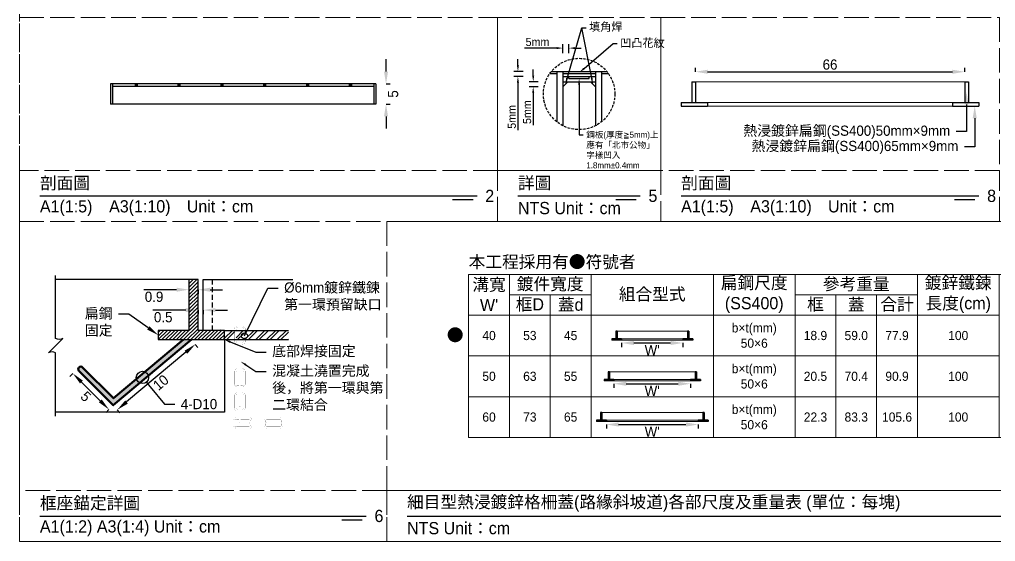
# Model space of a CAD drawing. Extents: x -2640 to 1802, y -2159 to 447.
# Drawn here: x -1710 to -1231.6, y -507 to -251 of the extents above; entities that cross this region are included whole.
import ezdxf
from ezdxf import colors
from ezdxf.entities.mleader import LeaderData, LeaderLine
from ezdxf.math import Vec2, Vec3

# ---------------------------------------------------------------- set-up
doc = ezdxf.new("R2010")
doc.units = 0
doc.header["$MEASUREMENT"] = 0
doc.linetypes.add('ACAD_ISO02W100', pattern=[15, 12, -3])
doc.linetypes.add('HIDDEN', pattern=[0.375, 0.25, -0.125])
for name, color, linetype, lineweight in [('一、1.基本-圖框', 7, 'Continuous', 20), ('二、1.繪圖-既有設施', 8, 'Continuous', 20), ('二、2.繪圖-施作項目', 181, 'Continuous', 30), ('二、5.繪圖-鋼筋', 60, 'Continuous', 50), ('二、6.繪圖-其他施作項目', 35, 'Continuous', 30)]:
    doc.layers.add(name, color=color, linetype=linetype, lineweight=lineweight)
doc.layers.add('一、4.基本-隱藏', color=9, linetype='ACAD_ISO02W100', lineweight=20, plot=False)
doc.layers.add('三、3.文字-註解文字', color=2, linetype='Continuous')
doc.styles.add('次圖名(詳圖)', font='MS PGothic.ttf', dxfattribs={"height": 6})
doc.styles.add('註解文字', font='MS PGothic.ttf', dxfattribs={"height": 4})
doc.styles.add('註解文字(詳圖)', font='MS PGothic.ttf', dxfattribs={"height": 5})
doc.dimstyles.new('註解文字', dxfattribs={"dimtxt": 4, "dimasz": 3, "dimexe": 2, "dimexo": 5, "dimgap": 1, "dimtad": 2, "dimzin": 0, "dimdsep": 46, "dimtxsty": '註解文字', "dimcen": 0.1, "dimclrd": 144, "dimclre": 144, "dimclrt": 256, "dimadec": 0, "dimazin": 0, "dimtfac": 1, "dimtofl": 0, "dimtmove": 0, "dimatfit": 3, "dimfxlon": 1, "dimtolj": 1, "dimtzin": 0, "dimlwd": -1, "dimlwe": -1, "dimarcsym": 1})
doc.dimstyles.new('註解文字(詳圖)', dxfattribs={"dimtxt": 5, "dimasz": 6, "dimexe": 2, "dimexo": 5, "dimgap": 1, "dimtad": 2, "dimzin": 0, "dimdsep": 46, "dimtxsty": '註解文字(詳圖)', "dimcen": 0.1, "dimclrd": 144, "dimclre": 144, "dimclrt": 256, "dimadec": 0, "dimazin": 0, "dimtfac": 1, "dimtofl": 0, "dimtmove": 0, "dimatfit": 3, "dimfxlon": 1, "dimtolj": 1, "dimtzin": 0, "dimlwd": -1, "dimlwe": -1, "dimarcsym": 1})

# ---------------------------------------------------------------- blocks, each defined once
blk = doc.blocks.new('*D230')
at = {"layer": 'Defpoints', "color": 0, "transparency": 16777216}
for p in [(-1625.75, -408), (-1664.05, -440.14), (-1662.12, -442.44)]:
    blk.add_point(p, dxfattribs=at)
at = {"layer": '三、3.文字-註解文字', "color": 144, "transparency": 16777216}
for p, q in [((-1623.82, -410.3), (-1622.54, -411.83)), ((-1628.42, -414.15), (-1657.53, -438.58)), ((-1662.12, -442.44), (-1660.84, -443.97))]:
    blk.add_line(p, q, dxfattribs=at)
for points in [[(-1629.06, -413.39), (-1627.78, -414.92), (-1623.82, -410.3)], [(-1658.17, -437.81), (-1656.88, -439.35), (-1662.12, -442.44)]]:
    blk.add_solid(points, dxfattribs=at)
at = {"layer": '三、3.文字-註解文字', "transparency": 16777216, "insert": (-1640.72, -429.05), "char_height": 5, "attachment_point": 5, "rotation": 40, "style": '註解文字(詳圖)'}
blk.add_mtext('\\A1;10', dxfattribs=at)
blk = doc.blocks.new('*D231')
at = {"layer": 'Defpoints', "color": 0, "transparency": 16777216}
for p in [(-1683.85, -424.58), (-1681.73, -422.46), (-1664.05, -440.14)]:
    blk.add_point(p, dxfattribs=at)
at = {"layer": '三、3.文字-註解文字', "color": 144, "transparency": 16777216}
for p, q in [((-1683.85, -424.58), (-1685.27, -426)), ((-1670.42, -438.02), (-1679.61, -428.83)), ((-1666.17, -442.26), (-1667.59, -443.67))]:
    blk.add_line(p, q, dxfattribs=at)
for points in [[(-1678.9, -428.12), (-1680.32, -429.53), (-1683.85, -424.58)], [(-1669.71, -437.31), (-1671.12, -438.73), (-1666.17, -442.26)]]:
    blk.add_solid(points, dxfattribs=at)
at = {"layer": '三、3.文字-註解文字', "transparency": 16777216, "insert": (-1677.49, -435.9), "char_height": 5, "attachment_point": 5, "rotation": 315, "style": '註解文字(詳圖)'}
blk.add_mtext('\\A1;5', dxfattribs=at)
blk = doc.blocks.new('_DotBlank')
at = {"color": 0, "linetype": 'ByBlock', "lineweight": -2}
blk.add_line((-0.5, 0), (-1, 0), dxfattribs=at)
blk.add_circle((0, 0), 0.5, dxfattribs=at)
blk = doc.blocks.new('*D224')
at = {"layer": 'Defpoints', "color": 0, "transparency": 16777216}
for p in [(-1627, -378.5), (-1622.5, -378.5), (-1627, -383.5)]:
    blk.add_point(p, dxfattribs=at)
at = {"layer": '三、3.文字-註解文字', "color": 144, "transparency": 16777216}
for p, q in [((-1633, -383.5), (-1649.1, -383.5)), ((-1627, -383.5), (-1627, -385.5)), ((-1622.5, -383.5), (-1622.5, -385.5)), ((-1616.5, -383.5), (-1610.5, -383.5))]:
    blk.add_line(p, q, dxfattribs=at)
for points in [[(-1633, -382.5), (-1633, -384.5), (-1627, -383.5)], [(-1616.5, -382.5), (-1616.5, -384.5), (-1622.5, -383.5)]]:
    blk.add_solid(points, dxfattribs=at)
at = {"layer": '三、3.文字-註解文字', "transparency": 16777216, "insert": (-1644.05, -387), "char_height": 5, "attachment_point": 5, "style": '註解文字(詳圖)'}
blk.add_mtext('\\A1;0.9', dxfattribs=at)
blk = doc.blocks.new('*D225')
at = {"layer": 'Defpoints', "color": 0, "transparency": 16777216}
for p in [(-1622.5, -393.19), (-1622.5, -393.5), (-1620, -393.19)]:
    blk.add_point(p, dxfattribs=at)
at = {"layer": '三、3.文字-註解文字', "color": 144, "transparency": 16777216}
for p, q in [((-1628.5, -393.5), (-1644.62, -393.5)), ((-1622.5, -393.5), (-1622.5, -395.5)), ((-1620, -393.5), (-1620, -395.5)), ((-1614, -393.5), (-1608, -393.5))]:
    blk.add_line(p, q, dxfattribs=at)
for points in [[(-1628.5, -392.5), (-1628.5, -394.5), (-1622.5, -393.5)], [(-1614, -392.5), (-1614, -394.5), (-1620, -393.5)]]:
    blk.add_solid(points, dxfattribs=at)
at = {"layer": '三、3.文字-註解文字', "transparency": 16777216, "insert": (-1639.56, -397), "char_height": 5, "attachment_point": 5, "style": '註解文字(詳圖)'}
blk.add_mtext('\\A1;0.5', dxfattribs=at)
blk = doc.blocks.new('*D226')
at = {"layer": 'Defpoints', "color": 0, "transparency": 16777216}
for p in [(-1535.35, -282.5), (-1535.35, -292.5), (-1530.35, -292.5)]:
    blk.add_point(p, dxfattribs=at)
at = {"layer": '三、3.文字-註解文字', "color": 144, "transparency": 16777216}
for p, q in [((-1530.35, -276.5), (-1530.35, -270.5)), ((-1530.35, -282.5), (-1528.35, -282.5)), ((-1530.35, -292.5), (-1528.35, -292.5)), ((-1530.35, -298.5), (-1530.35, -304.5))]:
    blk.add_line(p, q, dxfattribs=at)
for points in [[(-1531.35, -276.5), (-1529.35, -276.5), (-1530.35, -282.5)], [(-1531.35, -298.5), (-1529.35, -298.5), (-1530.35, -292.5)]]:
    blk.add_solid(points, dxfattribs=at)
at = {"layer": '三、3.文字-註解文字', "transparency": 16777216, "insert": (-1526.85, -287.5), "char_height": 5, "attachment_point": 5, "rotation": 90, "style": '註解文字(詳圖)'}
blk.add_mtext('\\A1;5', dxfattribs=at)
blk = doc.blocks.new('*D233')
at = {"layer": 'Defpoints', "color": 0, "transparency": 16777216}
for p in [(-1443.69, -265), (-1443.69, -279), (-1440.69, -279)]:
    blk.add_point(p, dxfattribs=at)
at = {"layer": '三、3.文字-註解文字', "color": 144, "transparency": 16777216}
for p, q in [((-1443.69, -267.5), (-1443.69, -263)), ((-1440.69, -267.5), (-1440.69, -263)), ((-1446.69, -265), (-1462.51, -265)), ((-1437.69, -265), (-1434.69, -265))]:
    blk.add_line(p, q, dxfattribs=at)
for points in [[(-1446.69, -264.5), (-1446.69, -265.5), (-1443.69, -265)], [(-1437.69, -264.5), (-1437.69, -265.5), (-1440.69, -265)]]:
    blk.add_solid(points, dxfattribs=at)
at = {"layer": '三、3.文字-註解文字', "transparency": 16777216, "insert": (-1456.1, -262), "char_height": 4, "attachment_point": 5, "style": '註解文字'}
blk.add_mtext('\\A1;5mm', dxfattribs=at)
blk = doc.blocks.new('*D234')
at = {"layer": 'Defpoints', "color": 0, "transparency": 16777216}
for p in [(-1465.69, -276.5), (-1443.69, -276.5), (-1443.69, -279)]:
    blk.add_point(p, dxfattribs=at)
at = {"layer": '三、3.文字-註解文字', "color": 144, "transparency": 16777216}
for p, q in [((-1465.69, -273.5), (-1465.69, -270.5)), ((-1463.19, -276.5), (-1467.69, -276.5)), ((-1463.19, -279), (-1467.69, -279)), ((-1465.69, -282), (-1465.69, -305.17))]:
    blk.add_line(p, q, dxfattribs=at)
for points in [[(-1466.19, -273.5), (-1465.19, -273.5), (-1465.69, -276.5)], [(-1466.19, -282), (-1465.19, -282), (-1465.69, -279)]]:
    blk.add_solid(points, dxfattribs=at)
at = {"layer": '三、3.文字-註解文字', "transparency": 16777216, "insert": (-1468.69, -298.76), "char_height": 4, "attachment_point": 5, "rotation": 90, "style": '註解文字'}
blk.add_mtext('\\A1;5mm', dxfattribs=at)
blk = doc.blocks.new('*D235')
at = {"layer": 'Defpoints', "color": 0, "transparency": 16777216}
for p in [(-1443.69, -281.5), (-1458.19, -284), (-1443.69, -284)]:
    blk.add_point(p, dxfattribs=at)
at = {"layer": '三、3.文字-註解文字', "color": 144, "transparency": 16777216}
for p, q in [((-1458.19, -278.5), (-1458.19, -275.5)), ((-1455.69, -281.5), (-1460.19, -281.5)), ((-1455.69, -284), (-1460.19, -284)), ((-1458.19, -287), (-1458.19, -302.82))]:
    blk.add_line(p, q, dxfattribs=at)
for points in [[(-1458.69, -278.5), (-1457.69, -278.5), (-1458.19, -281.5)], [(-1458.69, -287), (-1457.69, -287), (-1458.19, -284)]]:
    blk.add_solid(points, dxfattribs=at)
at = {"layer": '三、3.文字-註解文字', "transparency": 16777216, "insert": (-1461.19, -296.41), "char_height": 4, "attachment_point": 5, "rotation": 90, "style": '註解文字'}
blk.add_mtext('\\A1;5mm', dxfattribs=at)
blk = doc.blocks.new('*D219')
at = {"layer": 'Defpoints', "color": 0, "transparency": 16777216}
for p in [(-1246.69, -276.6), (-1378.69, -281.6), (-1246.69, -281.6)]:
    blk.add_point(p, dxfattribs=at)
at = {"layer": '三、3.文字-註解文字', "color": 144, "transparency": 16777216}
for p, q in [((-1378.69, -276.6), (-1378.69, -274.6)), ((-1372.69, -276.6), (-1252.69, -276.6)), ((-1246.69, -276.6), (-1246.69, -274.6))]:
    blk.add_line(p, q, dxfattribs=at)
for points in [[(-1372.69, -275.6), (-1372.69, -277.6), (-1378.69, -276.6)], [(-1252.69, -275.6), (-1252.69, -277.6), (-1246.69, -276.6)]]:
    blk.add_solid(points, dxfattribs=at)
at = {"layer": '三、3.文字-註解文字', "transparency": 16777216, "insert": (-1312.69, -273.1), "char_height": 5, "attachment_point": 5, "style": '註解文字(詳圖)'}
blk.add_mtext('\\A1;66', dxfattribs=at)
blk = doc.blocks.new('*D221')
at = {"layer": 'Defpoints', "color": 0, "transparency": 16777216}
for p in [(-1414.85, -408.21), (-1384.85, -408.21), (-1384.85, -409.63)]:
    blk.add_point(p, dxfattribs=at)
at = {"layer": '三、3.文字-註解文字', "color": 144, "transparency": 16777216}
for p, q in [((-1414.85, -409.63), (-1414.85, -411.63)), ((-1408.85, -409.63), (-1390.85, -409.63)), ((-1384.85, -409.63), (-1384.85, -411.63))]:
    blk.add_line(p, q, dxfattribs=at)
for points in [[(-1408.85, -408.63), (-1408.85, -410.63), (-1414.85, -409.63)], [(-1390.85, -408.63), (-1390.85, -410.63), (-1384.85, -409.63)]]:
    blk.add_solid(points, dxfattribs=at)
at = {"layer": '三、3.文字-註解文字', "transparency": 16777216, "insert": (-1399.85, -413.13), "char_height": 5, "attachment_point": 5, "style": '註解文字(詳圖)'}
blk.add_mtext("\\A1;W'", dxfattribs=at)
blk = doc.blocks.new('*D222')
at = {"layer": 'Defpoints', "color": 0, "transparency": 16777216}
for p in [(-1418.6, -428.21), (-1381.1, -428.21), (-1381.1, -429.63)]:
    blk.add_point(p, dxfattribs=at)
at = {"layer": '三、3.文字-註解文字', "color": 144, "transparency": 16777216}
for p, q in [((-1418.6, -429.63), (-1418.6, -431.63)), ((-1412.6, -429.63), (-1387.1, -429.63)), ((-1381.1, -429.63), (-1381.1, -431.63))]:
    blk.add_line(p, q, dxfattribs=at)
for points in [[(-1412.6, -428.63), (-1412.6, -430.63), (-1418.6, -429.63)], [(-1387.1, -428.63), (-1387.1, -430.63), (-1381.1, -429.63)]]:
    blk.add_solid(points, dxfattribs=at)
at = {"layer": '三、3.文字-註解文字', "transparency": 16777216, "insert": (-1399.85, -433.13), "char_height": 5, "attachment_point": 5, "style": '註解文字(詳圖)'}
blk.add_mtext("\\A1;W'", dxfattribs=at)
blk = doc.blocks.new('*D223')
at = {"layer": 'Defpoints', "color": 0, "transparency": 16777216}
for p in [(-1422.35, -448.21), (-1377.35, -448.21), (-1377.35, -449.63)]:
    blk.add_point(p, dxfattribs=at)
at = {"layer": '三、3.文字-註解文字', "color": 144, "transparency": 16777216}
for p, q in [((-1422.35, -449.63), (-1422.35, -451.63)), ((-1416.35, -449.63), (-1383.35, -449.63)), ((-1377.35, -449.63), (-1377.35, -451.63))]:
    blk.add_line(p, q, dxfattribs=at)
for points in [[(-1416.35, -448.63), (-1416.35, -450.63), (-1422.35, -449.63)], [(-1383.35, -448.63), (-1383.35, -450.63), (-1377.35, -449.63)]]:
    blk.add_solid(points, dxfattribs=at)
at = {"layer": '三、3.文字-註解文字', "transparency": 16777216, "insert": (-1399.85, -453.13), "char_height": 5, "attachment_point": 5, "style": '註解文字(詳圖)'}
blk.add_mtext("\\A1;W'", dxfattribs=at)
blk = doc.blocks.new('_Small')
at = {"color": 0, "linetype": 'ByBlock', "lineweight": -2}
blk.add_circle((0, 0), 0.25, dxfattribs=at)

msp = doc.modelspace()

# ---------------------------------------------------------------- hatches: boundary and pattern name
at = {"layer": '二、2.繪圖-施作項目'}
h = msp.add_hatch(color=256, dxfattribs=at)
h.dxf.hatch_style = 1
h.paths.add_polyline_path([(-1653.347, -283.77), (-1652.347, -283.77), (-1652.347, -282.5), (-1653.347, -282.5)])
h = msp.add_hatch(color=256, dxfattribs=at)
h.dxf.hatch_style = 1
h.paths.add_polyline_path([(-1632.347, -283.77), (-1631.347, -283.77), (-1631.347, -282.5), (-1632.347, -282.5)])
h = msp.add_hatch(color=256, dxfattribs=at)
h.dxf.hatch_style = 1
h.paths.add_polyline_path([(-1610.347, -283.77), (-1610.347, -282.5), (-1611.347, -282.5), (-1611.347, -283.77)])
h = msp.add_hatch(color=256, dxfattribs=at)
h.dxf.hatch_style = 1
h.paths.add_polyline_path([(-1589.347, -282.5), (-1590.347, -282.5), (-1590.347, -283.77), (-1589.347, -283.77)])
h = msp.add_hatch(color=256, dxfattribs=at)
h.dxf.hatch_style = 1
h.paths.add_polyline_path([(-1568.347, -282.5), (-1569.347, -282.5), (-1569.347, -283.77), (-1568.347, -283.77)])
h = msp.add_hatch(color=256, dxfattribs=at)
h.dxf.hatch_style = 1
h.paths.add_polyline_path([(-1547.347, -282.5), (-1548.347, -282.5), (-1548.347, -283.77), (-1547.347, -283.77)])
h = msp.add_hatch(dxfattribs=at)
h.set_pattern_fill('ANSI31', color=256, scale=10)
h.set_pattern_definition([(45, (-1574.0652, 635.7088), (-0.8838835, 0.8838835), [])])
h.paths.add_polyline_path([(-1627, -403.5), (-1642, -403.5), (-1642, -408), (-1609.5, -408), (-1609.5, -403.5), (-1622.5, -403.5), (-1622.5, -378.5), (-1627, -378.5)])
at = {"layer": '二、5.繪圖-鋼筋'}
h = msp.add_hatch(color=256, dxfattribs=at)
h.dxf.hatch_style = 1
h.paths.add_polyline_path([(-1625.75, -408), (-1629.639, -408), (-1663.904, -436.752), (-1679.078, -421.578, 1), (-1680.846, -423.346), (-1664.052, -440.139)])
at = {"layer": '二、6.繪圖-其他施作項目'}
h = msp.add_hatch(dxfattribs=at)
h.set_pattern_fill('ANSI32', color=256, scale=10)
h.set_pattern_definition([(45, (-1574.0652, 635.709), (-2.65165, 2.65165), []), (45, (-1572.2975, 635.709), (-2.65165, 2.65165), [])])
h.paths.add_polyline_path([(-1600.125, -403.5), (-1603.875, -403.5), (-1603.875, -408), (-1600.125, -408)])
h.paths.add_polyline_path([(-1604.625, -403.5), (-1609.5, -403.5), (-1609.5, -408), (-1604.625, -408)])
h.paths.add_polyline_path([(-1578.135, -408), (-1578.135, -403.5), (-1599.375, -403.5), (-1599.375, -408)])

# ---------------------------------------------------------------- linework, layer by layer
at = {"layer": '一、1.基本-圖框'}
for points in [[(-1489.847, -376), (-1469.847, -376), (-1469.847, -396), (-1489.847, -396)], [(-1489.847, -376), (-1189.847, -376), (-1189.847, -456), (-1489.847, -456)], [(-1469.847, -376), (-1429.847, -376), (-1429.847, -386), (-1469.847, -386)], [(-1429.847, -376), (-1369.847, -376), (-1369.847, -396), (-1429.847, -396)], [(-1369.847, -376), (-1329.847, -376), (-1329.847, -396), (-1369.847, -396)], [(-1329.847, -376), (-1269.847, -376), (-1269.847, -386), (-1329.847, -386)], [(-1269.847, -376), (-1229.847, -376), (-1229.847, -396), (-1269.847, -396)], [(-1469.847, -386), (-1449.847, -386), (-1449.847, -396), (-1469.847, -396)], [(-1449.847, -386), (-1429.847, -386), (-1429.847, -396), (-1449.847, -396)], [(-1329.847, -386), (-1309.847, -386), (-1309.847, -396), (-1329.847, -396)], [(-1309.847, -386), (-1289.847, -386), (-1289.847, -396), (-1309.847, -396)], [(-1289.847, -386), (-1269.847, -386), (-1269.847, -396), (-1289.847, -396)], [(-1489.847, -396), (-1469.847, -396), (-1469.847, -416), (-1489.847, -416)], [(-1469.847, -396), (-1449.847, -396), (-1449.847, -416), (-1469.847, -416)], [(-1449.847, -396), (-1429.847, -396), (-1429.847, -416), (-1449.847, -416)], [(-1429.847, -396), (-1369.847, -396), (-1369.847, -416), (-1429.847, -416)], [(-1369.847, -396), (-1329.847, -396), (-1329.847, -416), (-1369.847, -416)], [(-1329.847, -396), (-1309.847, -396), (-1309.847, -416), (-1329.847, -416)], [(-1309.847, -396), (-1289.847, -396), (-1289.847, -416), (-1309.847, -416)], [(-1289.847, -396), (-1269.847, -396), (-1269.847, -416), (-1289.847, -416)], [(-1269.847, -396), (-1229.847, -396), (-1229.847, -416), (-1269.847, -416)], [(-1489.847, -416), (-1469.847, -416), (-1469.847, -436), (-1489.847, -436)], [(-1469.847, -416), (-1449.847, -416), (-1449.847, -436), (-1469.847, -436)], [(-1449.847, -416), (-1429.847, -416), (-1429.847, -436), (-1449.847, -436)], [(-1429.847, -416), (-1369.847, -416), (-1369.847, -436), (-1429.847, -436)], [(-1369.847, -416), (-1329.847, -416), (-1329.847, -436), (-1369.847, -436)], [(-1329.847, -416), (-1309.847, -416), (-1309.847, -436), (-1329.847, -436)], [(-1309.847, -416), (-1289.847, -416), (-1289.847, -436), (-1309.847, -436)], [(-1289.847, -416), (-1269.847, -416), (-1269.847, -436), (-1289.847, -436)], [(-1269.847, -416), (-1229.847, -416), (-1229.847, -436), (-1269.847, -436)], [(-1489.847, -436), (-1469.847, -436), (-1469.847, -456), (-1489.847, -456)], [(-1469.847, -436), (-1449.847, -436), (-1449.847, -456), (-1469.847, -456)], [(-1449.847, -436), (-1429.847, -436), (-1429.847, -456), (-1449.847, -456)], [(-1429.847, -436), (-1369.847, -436), (-1369.847, -456), (-1429.847, -456)], [(-1369.847, -436), (-1329.847, -436), (-1329.847, -456), (-1369.847, -456)], [(-1329.847, -436), (-1309.847, -436), (-1309.847, -456), (-1329.847, -456)], [(-1309.847, -436), (-1289.847, -436), (-1289.847, -456), (-1309.847, -456)], [(-1289.847, -436), (-1269.847, -436), (-1269.847, -456), (-1289.847, -456)], [(-1269.847, -436), (-1229.847, -436), (-1229.847, -456), (-1269.847, -456)]]:
    msp.add_lwpolyline(points, close=True, dxfattribs=at)
at = {"layer": '一、4.基本-隱藏'}
for points in [[(-1710, 0), (-930, 0), (-930, -507), (-1710, -507)], [(-1710, -250), (-1475.693, -250), (-1475.693, -325), (-1710, -325)], [(-1475.693, -250), (-1395.693, -250), (-1395.693, -325), (-1475.693, -325)], [(-1395.693, -250), (-1229.693, -250), (-1229.693, -325), (-1395.693, -325)], [(-1710, -350), (-1475.693, -350), (-1475.693, -325), (-1710, -325)], [(-1475.693, -325), (-1395.693, -325), (-1395.693, -350), (-1475.693, -350)], [(-1395.693, -350), (-1229.693, -350), (-1229.693, -325), (-1395.693, -325)], [(-1710, -350), (-1530, -350), (-1530, -482), (-1710, -482)], [(-1149.693, -350), (-1530, -350), (-1530, -482), (-1149.693, -482)], [(-1710, -507), (-1530, -507), (-1530, -482), (-1710, -482)], [(-1530, -507), (-1149.693, -507), (-1149.693, -482), (-1530, -482)]]:
    msp.add_lwpolyline(points, close=True, dxfattribs=at)
at = {"layer": '三、3.文字-註解文字'}
for points in [[(-1700, -337.5), (-1485.693, -337.5)], [(-1487.693, -339.5), (-1497.693, -339.5)], [(-1465.693, -337.5), (-1405.693, -337.5)], [(-1407.693, -339.5), (-1417.693, -339.5)], [(-1385.693, -337.5), (-1239.693, -337.5)], [(-1241.693, -339.5), (-1251.693, -339.5)], [(-1700, -494.5), (-1540, -494.5)], [(-1542, -496.5), (-1552, -496.5)], [(-1520, -494.5), (-1159.693, -494.5)]]:
    msp.add_lwpolyline(points, dxfattribs=at)
msp.add_lwpolyline([(-1692.287, -445.5), (-1692.287, -414.536, 0.2828427), (-1695.822, -414.536), (-1688.751, -407.464, -0.2828427), (-1692.287, -407.464), (-1692.287, -376.5)], format="xyb", dxfattribs=at)
at = {"layer": '三、3.文字-註解文字', "linetype": 'HIDDEN', "ltscale": 5}
msp.add_circle((-1435.693, -287.5), 17.5, dxfattribs=at)
at = {"layer": '二、1.繪圖-既有設施'}
for points in [[(-1378.693, -281.6), (-1246.693, -281.6)], [(-1372.693, -291.6), (-1252.693, -291.6)], [(-1372.693, -293.4), (-1252.693, -293.4)], [(-1382.597, -403.788), (-1417.097, -403.788)], [(-1384.847, -407.538), (-1414.847, -407.538)], [(-1384.847, -408.213), (-1414.847, -408.213)], [(-1378.847, -423.787), (-1420.847, -423.787)], [(-1381.097, -427.537), (-1418.597, -427.537)], [(-1381.097, -428.213), (-1418.597, -428.213)], [(-1375.097, -443.788), (-1424.597, -443.788)], [(-1377.347, -447.538), (-1422.347, -447.538)], [(-1377.347, -448.213), (-1422.347, -448.213)]]:
    msp.add_lwpolyline(points, dxfattribs=at)
at = {"layer": '二、2.繪圖-施作項目'}
for points in [[(-1449.304, -276.5), (-1422.083, -276.5)], [(-1446.693, -276.5), (-1446.693, -301.111)], [(-1443.693, -276.5), (-1443.693, -303.064)], [(-1427.693, -276.5), (-1427.693, -303.064)], [(-1424.693, -276.5), (-1424.693, -301.111)], [(-1450.055, -277.5), (-1446.693, -277.5)], [(-1443.693, -277.5), (-1427.693, -277.5)], [(-1443.693, -279), (-1427.693, -279)], [(-1443.693, -281.5), (-1427.693, -281.5)], [(-1441.193, -281.5), (-1443.693, -284)], [(-1440.693, -279), (-1430.693, -279)], [(-1440.693, -279.9), (-1440.693, -279)], [(-1440.693, -279.9), (-1430.693, -279.9)], [(-1430.693, -279.9), (-1430.693, -279)], [(-1430.193, -281.5), (-1427.693, -284)], [(-1424.693, -277.5), (-1421.332, -277.5)], [(-1380.493, -281.6), (-1380.493, -291.6)], [(-1380.493, -281.6), (-1378.693, -281.6)], [(-1378.693, -281.6), (-1378.693, -291.6)], [(-1246.693, -281.6), (-1246.693, -291.6)], [(-1246.693, -281.6), (-1244.893, -281.6)], [(-1244.893, -281.6), (-1244.893, -291.6)], [(-1665.347, -282.5), (-1665.347, -292.5)], [(-1535.347, -282.5), (-1665.347, -282.5)], [(-1664.347, -282.5), (-1664.347, -292.5)], [(-1536.347, -283.77), (-1664.347, -283.77)], [(-1653.347, -282.5), (-1653.347, -283.77)], [(-1652.347, -282.5), (-1652.347, -283.77)], [(-1632.347, -282.5), (-1632.347, -283.77)], [(-1631.347, -282.5), (-1631.347, -283.77)], [(-1611.347, -282.5), (-1611.347, -283.77)], [(-1610.347, -282.5), (-1610.347, -283.77)], [(-1590.347, -282.5), (-1590.347, -283.77)], [(-1589.347, -282.5), (-1589.347, -283.77)], [(-1569.347, -282.5), (-1569.347, -283.77)], [(-1568.347, -282.5), (-1568.347, -283.77)], [(-1548.347, -282.5), (-1548.347, -283.77)], [(-1547.347, -282.5), (-1547.347, -283.77)], [(-1536.347, -282.5), (-1536.347, -292.5)], [(-1535.347, -282.5), (-1535.347, -292.5)], [(-1385.693, -291.6), (-1385.693, -293.4)], [(-1385.693, -291.6), (-1372.693, -291.6)], [(-1372.693, -291.6), (-1372.693, -293.4)], [(-1252.693, -291.6), (-1252.693, -293.4)], [(-1252.693, -291.6), (-1239.693, -291.6)], [(-1239.693, -291.6), (-1239.693, -293.4)], [(-1535.347, -292.5), (-1665.347, -292.5)], [(-1385.693, -293.4), (-1372.693, -293.4)], [(-1252.693, -293.4), (-1239.693, -293.4)], [(-1627, -378.5), (-1692.287, -378.5)], [(-1417.772, -403.788), (-1417.772, -407.538)], [(-1417.097, -403.788), (-1417.772, -403.788)], [(-1417.097, -403.788), (-1417.097, -407.538)], [(-1382.597, -403.788), (-1382.597, -407.538)], [(-1381.922, -403.788), (-1382.597, -403.788)], [(-1381.922, -403.788), (-1381.922, -407.538)], [(-1609.5, -408), (-1609.5, -443.5)], [(-1419.722, -407.538), (-1419.722, -408.213)], [(-1414.847, -407.538), (-1419.722, -407.538)], [(-1414.847, -408.213), (-1419.722, -408.213)], [(-1414.847, -407.538), (-1414.847, -408.213)], [(-1384.847, -407.538), (-1384.847, -408.213)], [(-1379.972, -407.538), (-1384.847, -407.538)], [(-1379.972, -408.213), (-1384.847, -408.213)], [(-1379.972, -407.538), (-1379.972, -408.213)], [(-1421.522, -423.787), (-1421.522, -427.537)], [(-1420.847, -423.787), (-1421.522, -423.787)], [(-1420.847, -423.787), (-1420.847, -427.537)], [(-1378.847, -423.787), (-1378.847, -427.537)], [(-1378.172, -423.787), (-1378.847, -423.787)], [(-1378.172, -423.787), (-1378.172, -427.537)], [(-1423.472, -427.537), (-1423.472, -428.213)], [(-1418.597, -427.537), (-1423.472, -427.537)], [(-1418.597, -428.213), (-1423.472, -428.213)], [(-1418.597, -427.537), (-1418.597, -428.213)], [(-1381.097, -427.537), (-1381.097, -428.213)], [(-1376.222, -427.537), (-1381.097, -427.537)], [(-1376.222, -428.213), (-1381.097, -428.213)], [(-1376.222, -427.537), (-1376.222, -428.213)], [(-1609.5, -443.5), (-1692.287, -443.5)], [(-1425.272, -443.788), (-1425.272, -447.538)], [(-1424.597, -443.788), (-1425.272, -443.788)], [(-1424.597, -443.788), (-1424.597, -447.538)], [(-1375.097, -443.788), (-1375.097, -447.538)], [(-1374.422, -443.788), (-1375.097, -443.788)], [(-1374.422, -443.788), (-1374.422, -447.538)], [(-1427.222, -447.538), (-1427.222, -448.213)], [(-1422.347, -447.538), (-1427.222, -447.538)], [(-1422.347, -448.213), (-1427.222, -448.213)], [(-1422.347, -447.538), (-1422.347, -448.213)], [(-1377.347, -447.538), (-1377.347, -448.213)], [(-1372.472, -447.538), (-1377.347, -447.538)], [(-1372.472, -448.213), (-1377.347, -448.213)], [(-1372.472, -447.538), (-1372.472, -448.213)]]:
    msp.add_lwpolyline(points, dxfattribs=at)
msp.add_lwpolyline([(-1622.5, -378.5), (-1627, -378.5), (-1627, -403.5), (-1642, -403.5), (-1642, -408), (-1609.5, -408), (-1609.5, -403.5), (-1622.5, -403.5)], close=True, dxfattribs=at)
at = {"layer": '二、5.繪圖-鋼筋'}
msp.add_lwpolyline([(-1629.639, -408), (-1663.904, -436.752), (-1679.078, -421.578, 1), (-1680.846, -423.346), (-1664.052, -440.139), (-1625.75, -408)], format="xyb", dxfattribs=at)
at = {"layer": '二、6.繪圖-其他施作項目'}
for points in [[(-1620, -403.5), (-1620, -378.5)], [(-1620, -378.5), (-1576, -378.5)], [(-1609.5, -403.5), (-1578.135, -403.5)], [(-1609.5, -408), (-1578.135, -408)]]:
    msp.add_lwpolyline(points, dxfattribs=at)
at = {"layer": '二、6.繪圖-其他施作項目', "linetype": 'HIDDEN', "ltscale": 10}
msp.add_lwpolyline([(-1615.5, -378.5), (-1615.5, -403.5)], dxfattribs=at)
at = {"layer": '二、6.繪圖-其他施作項目'}
for points in [[(-1603.875, -402.75, 0.05, 0.05, -0.4142136), (-1603.125, -402, 0.05, 0.05, 0), (-1600.875, -402, 0.05, 0.05, -0.4142136), (-1600.125, -402.75, 0.05, 0.05, 0), (-1600.125, -405.125, 0.05, 0.05, 1), (-1599.375, -405.125, 0.05, 0.05, 0), (-1599.375, -402.75, 0.05, 0.05, 0.4142136), (-1600.875, -401.25, 0.05, 0.05, 0), (-1603.125, -401.25, 0.05, 0.05, 0.4142136), (-1604.625, -402.75, 0, 0, 0)], [(-1604.625, -403.5, 0.05, 0.05, 0), (-1604.625, -408.75, 0.05, 0.05, 0.4142136), (-1603.125, -410.25, 0.05, 0.05, 0), (-1602.375, -410.25, 0.05, 0.05, 0), (-1600.875, -410.25, 0.05, 0.05, 0.4142136), (-1599.375, -408.75, 0.05, 0.05, 0), (-1599.375, -407.125, 0.05, 0.05, 1), (-1600.125, -407.125, 0.05, 0.05, 0), (-1600.125, -408.75, 0.05, 0.05, -0.4142136), (-1600.875, -409.5, 0.05, 0.05, 0), (-1601.625, -409.5, 0.05, 0.05, 0), (-1603.125, -409.5, 0.05, 0.05, -0.4142136), (-1603.875, -408.75, 0.05, 0.05, 0), (-1603.875, -403.5, 0, 0, 0)]]:
    msp.add_lwpolyline(points, format="xyseb", dxfattribs=at)
at = {"layer": '二、6.繪圖-其他施作項目', "const_width": 0.05}
for points in [[(-1603.875, -402.75), (-1611.375, -402.75, 1), (-1611.375, -403.5), (-1603.875, -403.5, 1)], [(-1602.375, -428.625), (-1602.375, -436.125, 1), (-1601.625, -436.125), (-1601.625, -428.625, 1)], [(-1602.375, -441), (-1602.375, -448.5, 1), (-1601.625, -448.5), (-1601.625, -441, 1)], [(-1596.75, -449.25), (-1589.25, -449.25, 1), (-1589.25, -448.5), (-1596.75, -448.5, 1)]]:
    msp.add_lwpolyline(points, format="xyb", close=True, dxfattribs=at)
at = {"layer": '二、6.繪圖-其他施作項目'}
msp.add_lwpolyline([(-1601.625, -417, 0.05, 0.05, 1), (-1602.375, -417, 0.05, 0.05, 0), (-1602.375, -424.5, 0.05, 0.05, 1), (-1601.625, -424.5, 0.05, 0.05, 0)], format="xyseb", close=True, dxfattribs=at)
at = {"layer": '二、6.繪圖-其他施作項目', "const_width": 0.05}
for points in [[(-1602.375, -431.25), (-1603.125, -431.25, -0.4142136), (-1604.625, -429.75), (-1604.625, -423.75, -0.4142136), (-1603.125, -422.25), (-1602.375, -422.25)], [(-1603.125, -430.5, -0.4142136), (-1603.875, -429.75), (-1603.875, -423.75, -0.4142136), (-1603.125, -423), (-1602.375, -423)], [(-1601.625, -422.25), (-1600.875, -422.25, -0.4142136), (-1599.375, -423.75), (-1599.375, -429.75, -0.4142136), (-1600.875, -431.25), (-1601.625, -431.25)], [(-1601.625, -423), (-1600.875, -423, -0.4142136), (-1600.125, -423.75), (-1600.125, -429.75, -0.4142136), (-1600.875, -430.5), (-1601.625, -430.5)], [(-1602.375, -442.875), (-1603.125, -442.875, -0.4142136), (-1604.625, -441.375), (-1604.625, -435.375, -0.4142136), (-1603.125, -433.875), (-1602.375, -433.875)], [(-1603.125, -442.125, -0.4142136), (-1603.875, -441.375), (-1603.875, -435.375, -0.4142136), (-1603.125, -434.625), (-1602.375, -434.625)], [(-1601.625, -433.875), (-1600.875, -433.875, -0.4142136), (-1599.375, -435.375), (-1599.375, -441.375, -0.4142136), (-1600.875, -442.875), (-1601.625, -442.875)], [(-1601.625, -434.625), (-1600.875, -434.625, -0.4142136), (-1600.125, -435.375), (-1600.125, -441.375, -0.4142136), (-1600.875, -442.125), (-1601.625, -442.125)], [(-1596, -449.25), (-1596, -450, -0.4142136), (-1597.5, -451.5), (-1603.5, -451.5, -0.4142136), (-1605, -450), (-1605, -447.75, -0.4142136), (-1603.5, -446.25), (-1602.375, -446.25)], [(-1596.75, -450, -0.4142136), (-1597.5, -450.75), (-1603.5, -450.75, -0.4142136), (-1604.25, -450), (-1604.25, -447.75, -0.4142136), (-1603.5, -447), (-1602.375, -447)], [(-1601.625, -446.25), (-1597.5, -446.25, -0.4142136), (-1596, -447.75), (-1596, -448.5)], [(-1601.625, -447), (-1597.5, -447, -0.4142136), (-1596.75, -447.75), (-1596.75, -448.5)], [(-1590, -448.5), (-1590, -447.75, -0.4142136), (-1588.5, -446.25), (-1582.5, -446.25, -0.4142136), (-1581, -447.75), (-1581, -448.5)], [(-1581, -449.25), (-1581, -450, -0.4142136), (-1582.5, -451.5), (-1588.5, -451.5, -0.4142136), (-1590, -450), (-1590, -449.25)], [(-1589.25, -448.5), (-1589.25, -447.75, -0.4142136), (-1588.5, -447), (-1582.5, -447, -0.4142136), (-1581.75, -447.75), (-1581.75, -448.5)], [(-1581.75, -450, -0.4142136), (-1582.5, -450.75), (-1588.5, -450.75, -0.4142136), (-1589.25, -450), (-1589.25, -449.25)], [(-1576, -448.5), (-1581.75, -448.5, 1), (-1581.75, -449.25), (-1576, -449.25)]]:
    msp.add_lwpolyline(points, format="xyb", dxfattribs=at)
for points in [[(-1602.375, -430.5), (-1603.125, -430.5)], [(-1602.375, -442.125), (-1603.125, -442.125)], [(-1596.75, -449.25), (-1596.75, -450)], [(-1581.75, -449.25), (-1581.75, -450)]]:
    msp.add_lwpolyline(points, dxfattribs=at)

# ---------------------------------------------------------------- texts
at = {"layer": '一、1.基本-圖框', "char_height": 6, "attachment_point": 5, "style": '註解文字(詳圖)'}
for s, width, insert in [("{\\fMS PGothic|b0|i0|c128|p34;溝寬\\P}W'", 22.09955, (-1479.847, -386)), ('鍍件寬度', 35.26712, (-1449.847, -381)), ('扁鋼尺度\\P(SS400)', 35.26712, (-1349.847, -386)), ('參考重量', 35.26712, (-1299.847, -381)), ('{\\fMS PGothic|b0|i0|c128|p34;鍍鋅鐵鍊長度}(cm)', 35.26712, (-1249.847, -386)), ('組合型式', 35.26712, (-1399.847, -386)), ('框D', 35.26712, (-1459.847, -391)), ('蓋d', 35.26712, (-1439.847, -391)), ('框', 35.26712, (-1319.847, -391)), ('蓋', 35.26712, (-1299.847, -391)), ('合計', 35.26712, (-1279.847, -391))]:
    msp.add_mtext_dynamic_manual_height_columns(s, width=width, gutter_width=30, heights=[0], dxfattribs=dict(at, insert=insert))
at = {"layer": '三、3.文字-註解文字'}
for s, width, gutter_width, insert, char_height, attachment_point, style in [('剖面圖', 109.33936, 15, (-1700, -331.5), 6, 4, '次圖名(詳圖)'), ('詳圖', 30.14945, 15, (-1465.693, -331.5), 6, 4, '次圖名(詳圖)'), ('剖面圖', 109.33936, 15, (-1385.693, -331.5), 6, 4, '次圖名(詳圖)'), ('2', 3, 15, (-1481.693, -337.5), 6, 4, '次圖名(詳圖)'), ('5', 3, 15, (-1401.693, -337.5), 6, 4, '次圖名(詳圖)'), ('8', 3, 15, (-1235.693, -337.5), 6, 4, '次圖名(詳圖)'), ('{\\fMS PGothic|b0|i0|c128|p34;A1(1:}5{\\fMS PGothic|b0|i0|c128|p34;)\u3000A3(1:}1{\\fMS PGothic|b0|i0|c128|p34;0)^IUnit：cm}', 136.03259, 15, (-1700, -343.5), 6, 4, '次圖名(詳圖)'), ('{\\fMS PGothic|b0|i0|c128|p34;A1(1:}5{\\fMS PGothic|b0|i0|c128|p34;)\u3000A3(1:}1{\\fMS PGothic|b0|i0|c128|p34;0)^IUnit：cm}', 136.03259, 15, (-1385.693, -343.5), 6, 4, '次圖名(詳圖)'), ('NTS{\\fMS PGothic|b0|i0|c128|p34; Unit：cm}', 93.26158, 15, (-1465.693, -343.5), 6, 4, '次圖名(詳圖)'), ('{\\fMS PGothic|b0|i0|c128|p34;本工程採用有●符號者}', 89.58136, 30, (-1489.847, -373.5), 6, 7, '次圖名(詳圖)'), ('{\\fMS PGothic|b0|i0|c128|p34;b×t(mm)\\P50×6}', 53.3682, 30, (-1349.847, -406), 4.5, 5, '註解文字(詳圖)'), ('{\\fMS PGothic|b0|i0|c128|p34;●}', 9.0506, 30, (-1492.347, -406), 6, 6, '次圖名(詳圖)'), ('40', 9.06048, 30, (-1479.847, -406), 4.5, 5, '註解文字(詳圖)'), ('53', 9.06048, 30, (-1459.847, -406), 4.5, 5, '註解文字(詳圖)'), ('45', 9.06048, 30, (-1439.847, -406), 4.5, 5, '註解文字(詳圖)'), ('18.9', 9.06048, 30, (-1319.847, -406), 4.5, 5, '註解文字(詳圖)'), ('59.0', 9.06048, 30, (-1299.847, -406), 4.5, 5, '註解文字(詳圖)'), ('77.9', 9.06048, 30, (-1279.847, -406), 4.5, 5, '註解文字(詳圖)'), ('100', 9.06048, 30, (-1249.847, -406), 4.5, 5, '註解文字(詳圖)'), ('b×t(mm)\\P50×6', 53.3682, 30, (-1349.847, -426), 4.5, 5, '註解文字(詳圖)'), ('50', 9.06048, 30, (-1479.847, -426), 4.5, 5, '註解文字(詳圖)'), ('63', 9.06048, 30, (-1459.847, -426), 4.5, 5, '註解文字(詳圖)'), ('55', 9.06048, 30, (-1439.847, -426), 4.5, 5, '註解文字(詳圖)'), ('20.5', 9.06048, 30, (-1319.847, -426), 4.5, 5, '註解文字(詳圖)'), ('70.4', 9.06048, 30, (-1299.847, -426), 4.5, 5, '註解文字(詳圖)'), ('90.9', 9.06048, 30, (-1279.847, -426), 4.5, 5, '註解文字(詳圖)'), ('100', 9.06048, 30, (-1249.847, -426), 4.5, 5, '註解文字(詳圖)'), ('b×t(mm)\\P50×6', 53.3682, 30, (-1349.847, -446), 4.5, 5, '註解文字(詳圖)'), ('60', 9.06048, 30, (-1479.847, -446), 4.5, 5, '註解文字(詳圖)'), ('73', 9.06048, 30, (-1459.847, -446), 4.5, 5, '註解文字(詳圖)'), ('65', 9.06048, 30, (-1439.847, -446), 4.5, 5, '註解文字(詳圖)'), ('22.3', 9.06048, 30, (-1319.847, -446), 4.5, 5, '註解文字(詳圖)'), ('83.3', 9.06048, 30, (-1299.847, -446), 4.5, 5, '註解文字(詳圖)'), ('105.6', 9.06048, 30, (-1279.847, -446), 4.5, 5, '註解文字(詳圖)'), ('100', 9.06048, 30, (-1249.847, -446), 4.5, 5, '註解文字(詳圖)'), ('框座錨定詳{\\fMS PGothic|b0|i0|c128|p34;圖}', 52.23532, 15, (-1700, -488.5), 6, 4, '次圖名(詳圖)'), ('細目型{\\fMS PGothic|b0|i0|c128|p34;熱浸鍍鋅格柵蓋}(路緣斜坡道){\\fMS PGothic|b0|i0|c128|p34;各部尺度及重量表 (單位：每塊)}', 256.26644, 15, (-1520, -488.5), 6, 4, '次圖名(詳圖)'), ('6', 3, 15, (-1536, -494.5), 6, 4, '次圖名(詳圖)'), ('{\\fMS PGothic|b0|i0|c128|p34;A1(1:}2{\\fMS PGothic|b0|i0|c128|p34;) A3(1:}4{\\fMS PGothic|b0|i0|c128|p34;) Unit：cm}', 93.26158, 15, (-1700, -500.5), 6, 4, '次圖名(詳圖)'), ('NTS{\\fMS PGothic|b0|i0|c128|p34; Unit：cm}', 93.26158, 15, (-1520, -500.5), 6, 4, '次圖名(詳圖)')]:
    msp.add_mtext_dynamic_manual_height_columns(s, width=width, gutter_width=gutter_width, heights=[0], dxfattribs=dict(at, insert=insert, char_height=char_height, attachment_point=attachment_point, style=style))

# ---------------------------------------------------------------- dimensions: what is measured, and where the dimension line sits
for p1, p2, distance, text, dimstyle, picture, middle in [((-1440.693, -279), (-1443.693, -279), -14, '5mm', '註解文字', '*D233', (-1456.102, -262)), ((-1535.347, -282.5), (-1535.347, -292.5), 5, '5', '註解文字(詳圖)', '*D226', (-1526.847, -287.5)), ((-1443.693, -281.5), (-1443.693, -284), -14.5, '5mm', '註解文字', '*D235', (-1461.193, -296.409)), ((-1622.5, -378.5), (-1627, -378.5), 5, '0.9', '註解文字(詳圖)', '*D224', (-1644.048, -387)), ((-1620, -393.187), (-1622.5, -393.187), 0.313, '0.5', '註解文字(詳圖)', '*D225', (-1639.562, -397)), ((-1625.75, -408), (-1664.052, -440.139), 3, '10', '註解文字(詳圖)', '*D230', (-1640.723, -429.049)), ((-1664.052, -440.139), (-1681.73, -422.462), 3, '5', '註解文字(詳圖)', '*D231', (-1677.487, -435.897))]:
    dim = msp.add_aligned_dim(p1=p1, p2=p2, distance=distance, text=text, dimstyle=dimstyle, dxfattribs=at)
    dim.commit()
    dim.dimension.update_dxf_attribs({"geometry": picture, "text_midpoint": middle})
dim = msp.add_linear_dim(base=(-1465.693, -276.5), p1=(-1443.693, -279), p2=(-1443.693, -276.5), angle=90, text='5mm', dimstyle='註解文字', dxfattribs=at)
dim.commit()
dim.dimension.update_dxf_attribs({"geometry": '*D234', "text_midpoint": (-1465.693, -298.761), "dimtype": 161})
for base, p1, p2, text, picture, middle in [((-1246.693, -276.6), (-1378.693, -281.6), (-1246.693, -281.6), '66', '*D219', (-1312.693, -273.1)), ((-1384.847, -409.628), (-1414.847, -408.213), (-1384.847, -408.213), "W'", '*D221', (-1399.847, -413.128)), ((-1381.097, -429.628), (-1418.597, -428.213), (-1381.097, -428.213), "W'", '*D222', (-1399.847, -433.128)), ((-1377.347, -449.628), (-1422.347, -448.213), (-1377.347, -448.213), "W'", '*D223', (-1399.847, -453.128))]:
    dim = msp.add_linear_dim(base=base, p1=p1, p2=p2, text=text, dimstyle='註解文字(詳圖)', dxfattribs=at)
    dim.commit()
    dim.dimension.update_dxf_attribs({"geometry": picture, "text_midpoint": middle})

# ---------------------------------------------------------------- leaders
ml = msp.add_multileader_mtext('Standard', dxfattribs=at)
ml.set_content('填角{\\fPMingLiU|b0|i0|c136|p18;焊}', color=256, style='註解文字')
ml.set_leader_properties(color=144, linetype='ByLayer', lineweight=-1)
ml.build(insert=Vec2(0, 0))
ml.multileader.update_dxf_attribs({"dogleg_length": 2, "arrow_head_size": 3})
ctx = ml.context
ctx.base_point, ctx.arrow_head_size, ctx.landing_gap_size, ctx.plane_origin = Vec3(-1432.292, -255), 3, 1.5, Vec3(-1416.96, -277.95)
notes = []
notes.append((ctx, [(0, (1, 1, 0), (-1434.292, -255), (1, 0), 2, [(0, [(-1442.443, -282.75)], 0, [])])]))
ctx.mtext.insert, ctx.mtext.flow_direction = Vec3(-1430.792, -252.547), 5
ml = msp.add_multileader_mtext('Standard', dxfattribs=at)
ml.set_content('{\\fMS PGothic|b0|i0|c128|p34; }', color=256, style='註解文字')
ml.set_leader_properties(color=144, linetype='ByLayer', lineweight=-1)
ml.build(insert=Vec2(0, 0))
ml.multileader.update_dxf_attribs({"dogleg_length": 0, "arrow_head_size": 3})
ctx = ml.context
ctx.base_point, ctx.char_height, ctx.arrow_head_size, ctx.landing_gap_size, ctx.plane_origin = Vec3(-1438.621, -255), 3, 3, 1.5, Vec3(-1403.46, -277.95)
ctx.text_align_type = 2
notes.append((ctx, [(1, (1, 1, 0), (-1434.292, -255), (-1, 0), 0, [(0, [(-1428.943, -282.75)], 0, [])])]))
ctx.mtext.insert, ctx.mtext.alignment, ctx.mtext.flow_direction = Vec3(-1435.792, -253.5), 3, 5
ml = msp.add_multileader_mtext('Standard', dxfattribs=at)
ml.set_content('凹凸花紋', color=256, style='註解文字')
ml.set_leader_properties(color=144, linetype='ByLayer', lineweight=-1)
ml.build(insert=Vec2(0, 0))
ml.multileader.update_dxf_attribs({"dogleg_length": 2, "arrow_head_size": 3})
ctx = ml.context
ctx.base_point, ctx.arrow_head_size, ctx.landing_gap_size, ctx.plane_origin = Vec3(-1417.064, -262.772), 3, 1.5, Vec3(-1416.96, -272.95)
notes.append((ctx, [(0, (1, 1, 0), (-1419.064, -262.772), (1, 0), 2, [(0, [(-1435.538, -276.96)], 0, [])])]))
ctx.mtext.insert, ctx.mtext.flow_direction = Vec3(-1415.564, -260.499), 5
ml = msp.add_multileader_mtext('Standard', dxfattribs=at)
ml.set_content('{\\fMS PGothic|b0|i0|c128|p34;鋼板(厚度≧5mm)上應有「北市公物」字樣凹入1.8mm%%P0.4mm}', color=256, style='註解文字')
ml.set_leader_properties(color=144, linetype='ByLayer', lineweight=-1)
ml.build(insert=Vec2(0, 0))
ml.multileader.update_dxf_attribs({"dogleg_length": 2, "arrow_head_size": 3})
ctx = ml.context
ctx.base_point, ctx.char_height, ctx.arrow_head_size, ctx.landing_gap_size, ctx.plane_origin = Vec3(-1433.693, -307.5), 3, 3, 1.5, Vec3(-1468.6, -286.664)
notes.append((ctx, [(0, (1, 1, 0), (-1435.693, -307.5), (1, 0), 2, [(0, [(-1435.693, -279.9)], 0, [])])]))
ctx.mtext.insert, ctx.mtext.width, ctx.mtext.flow_direction = Vec3(-1432.193, -306), 35.71327, 5
ml = msp.add_multileader_mtext('Standard', dxfattribs=at)
ml.set_content('熱浸鍍鋅扁鋼(SS400)50mm×9mm', color=256, style='註解文字(詳圖)')
ml.set_leader_properties(color=144, linetype='ByLayer', lineweight=-1)
ml.build(insert=Vec2(0, 0))
ml.multileader.update_dxf_attribs({"dogleg_length": 5, "arrow_head_size": 6})
ctx = ml.context
ctx.base_point, ctx.char_height, ctx.arrow_head_size, ctx.landing_gap_size, ctx.plane_origin = Vec3(-1363.157, -305.9), 5, 6, 3, Vec3(-1245.793, -286.6)
ctx.text_align_type = 2
notes.append((ctx, [(1, (1, 1, 0), (-1245.793, -305.9), (-1, 0), 5, [(0, [(-1245.793, -286.6)], 0, [])])]))
ctx.mtext.insert, ctx.mtext.alignment, ctx.mtext.flow_direction = Vec3(-1253.793, -303.002), 3, 5
ml = msp.add_multileader_mtext('Standard', dxfattribs=at)
ml.set_content('{\\fMS PGothic|b0|i0|c128|p34;熱浸鍍鋅扁鋼(SS400)}65{\\fMS PGothic|b0|i0|c128|p34;mm×9mm}', color=256, style='註解文字(詳圖)')
ml.set_leader_properties(color=144, linetype='ByLayer', lineweight=-1)
ml.build(insert=Vec2(0, 0))
ml.multileader.update_dxf_attribs({"dogleg_length": 5, "arrow_head_size": 6})
ctx = ml.context
ctx.base_point, ctx.char_height, ctx.arrow_head_size, ctx.landing_gap_size, ctx.plane_origin = Vec3(-1359.134, -313.4), 5, 6, 3, Vec3(-1241.771, -293.4)
ctx.text_align_type = 2
notes.append((ctx, [(1, (1, 1, 0), (-1241.771, -313.4), (-1, 0), 5, [(0, [(-1241.771, -293.4)], 0, [])])]))
ctx.mtext.insert, ctx.mtext.alignment, ctx.mtext.flow_direction = Vec3(-1249.771, -310.502), 3, 5
ml = msp.add_multileader_mtext('Standard', dxfattribs=at)
ml.set_content('%%C6mm鍍鋅鐵鍊\\P第一環預留缺口', color=256, style='註解文字(詳圖)')
ml.set_leader_properties(color=144, linetype='ByLayer', lineweight=-1)
ml.set_arrow_properties(name='SMALL')
ml.build(insert=Vec2(0, 0))
ml.multileader.update_dxf_attribs({"dogleg_length": 5, "arrow_head_size": 6})
ctx = ml.context
ctx.base_point, ctx.char_height, ctx.arrow_head_size, ctx.landing_gap_size, ctx.plane_origin = Vec3(-1583.264, -382.755), 5, 6, 3, Vec3(-1609.5, -350.683)
notes.append((ctx, [(0, (1, 1, 0), (-1588.264, -382.755), (1, 0), 5, [(0, [(-1599.75, -406.125)], 0, [])])]))
ctx.mtext.insert, ctx.mtext.flow_direction = Vec3(-1580.264, -379.9), 5
ml = msp.add_multileader_mtext('Standard', dxfattribs=at)
ml.set_content('扁鋼固定', color=256, style='註解文字(詳圖)')
ml.set_leader_properties(color=144, linetype='ByLayer', lineweight=-1)
ml.build(insert=Vec2(0, 0))
ml.multileader.update_dxf_attribs({"dogleg_length": 5, "arrow_head_size": 6})
ctx = ml.context
ctx.base_point, ctx.char_height, ctx.arrow_head_size, ctx.landing_gap_size, ctx.plane_origin = Vec3(-1680.955, -395.467), 5, 6, 3, Vec3(-1642, -405.75)
ctx.text_align_type = 1
notes.append((ctx, [(0, (1, 1, 0), (-1656.404, -395.467), (-1, 0), 5, [(0, [(-1642, -405.75)], 0, [])])]))
ctx.mtext.insert, ctx.mtext.width, ctx.mtext.alignment, ctx.mtext.flow_direction = Vec3(-1671.18, -392.626), 16.68274, 2, 5
ml = msp.add_multileader_mtext('Standard', dxfattribs=at)
ml.set_content('底部{\\fPMingLiU|b0|i0|c136|p18;焊}接固定', color=256, style='註解文字(詳圖)')
ml.set_leader_properties(color=144, linetype='ByLayer', lineweight=-1)
ml.build(insert=Vec2(0, 0))
ml.multileader.update_dxf_attribs({"dogleg_length": 5, "arrow_head_size": 3})
ctx = ml.context
ctx.base_point, ctx.char_height, ctx.arrow_head_size, ctx.landing_gap_size, ctx.plane_origin = Vec3(-1589.156, -414.161), 5, 3, 3, Vec3(-1609.5, -408)
notes.append((ctx, [(0, (1, 1, 0), (-1594.156, -414.161), (1, 0), 5, [(0, [(-1609.5, -408)], 0, [])])]))
ctx.mtext.insert, ctx.mtext.flow_direction = Vec3(-1586.156, -411.094), 5
ml = msp.add_multileader_mtext('Standard', dxfattribs=at)
ml.set_content('{\\fMS PGothic|b0|i0|c128|p34;混凝土澆置完成後，將第一環與第二環結合}', color=256, style='註解文字(詳圖)')
ml.set_leader_properties(color=144, linetype='ByLayer', lineweight=-1)
ml.build(insert=Vec2(0, 0))
ml.multileader.update_dxf_attribs({"dogleg_length": 5, "arrow_head_size": 3})
ctx = ml.context
ctx.base_point, ctx.char_height, ctx.arrow_head_size, ctx.landing_gap_size, ctx.plane_origin = Vec3(-1589.156, -423.575), 5, 3, 3, Vec3(-1609.5, -415.119)
notes.append((ctx, [(0, (1, 1, 0), (-1594.156, -423.575), (1, 0), 5, [(0, [(-1601.625, -418.711)], 0, [])])]))
ctx.mtext.insert, ctx.mtext.width, ctx.mtext.flow_direction = Vec3(-1586.156, -420.763), 59.37585, 5
ml = msp.add_multileader_mtext('Standard', dxfattribs=at)
ml.set_content('4-D10', color=256, style='註解文字(詳圖)')
ml.set_leader_properties(color=144, linetype='ByLayer', lineweight=-1)
ml.set_arrow_properties(name='DOTBLANK')
ml.build(insert=Vec2(0, 0))
ml.multileader.update_dxf_attribs({"dogleg_length": 5, "arrow_head_size": 6})
ctx = ml.context
ctx.base_point, ctx.char_height, ctx.arrow_head_size, ctx.landing_gap_size, ctx.plane_origin = Vec3(-1633.92, -439.601), 5, 6, 3, Vec3(-1648.949, -427.466)
notes.append((ctx, [(0, (1, 1, 0), (-1638.92, -439.601), (1, 0), 5, [(0, [(-1649.753, -426.509)], 0, [])])]))
ctx.mtext.insert, ctx.mtext.flow_direction = Vec3(-1630.92, -437.101), 5
for ctx, leaders in notes:
    for number, flags, end, landing, length, lines in leaders:
        leader = LeaderData()
        leader.index, (leader.has_last_leader_line, leader.has_dogleg_vector, leader.attachment_direction) = number, flags
        leader.last_leader_point, leader.dogleg_vector, leader.dogleg_length = Vec3(end), Vec3(landing), length
        for number, points, colour, breaks in lines:
            line = LeaderLine()
            line.index, line.vertices, line.color, line.breaks = number, Vec3.list(points), colors.encode_raw_color(colour), breaks
            leader.lines.append(line)
        ctx.leaders.append(leader)

doc.saveas('drawing.dxf')
